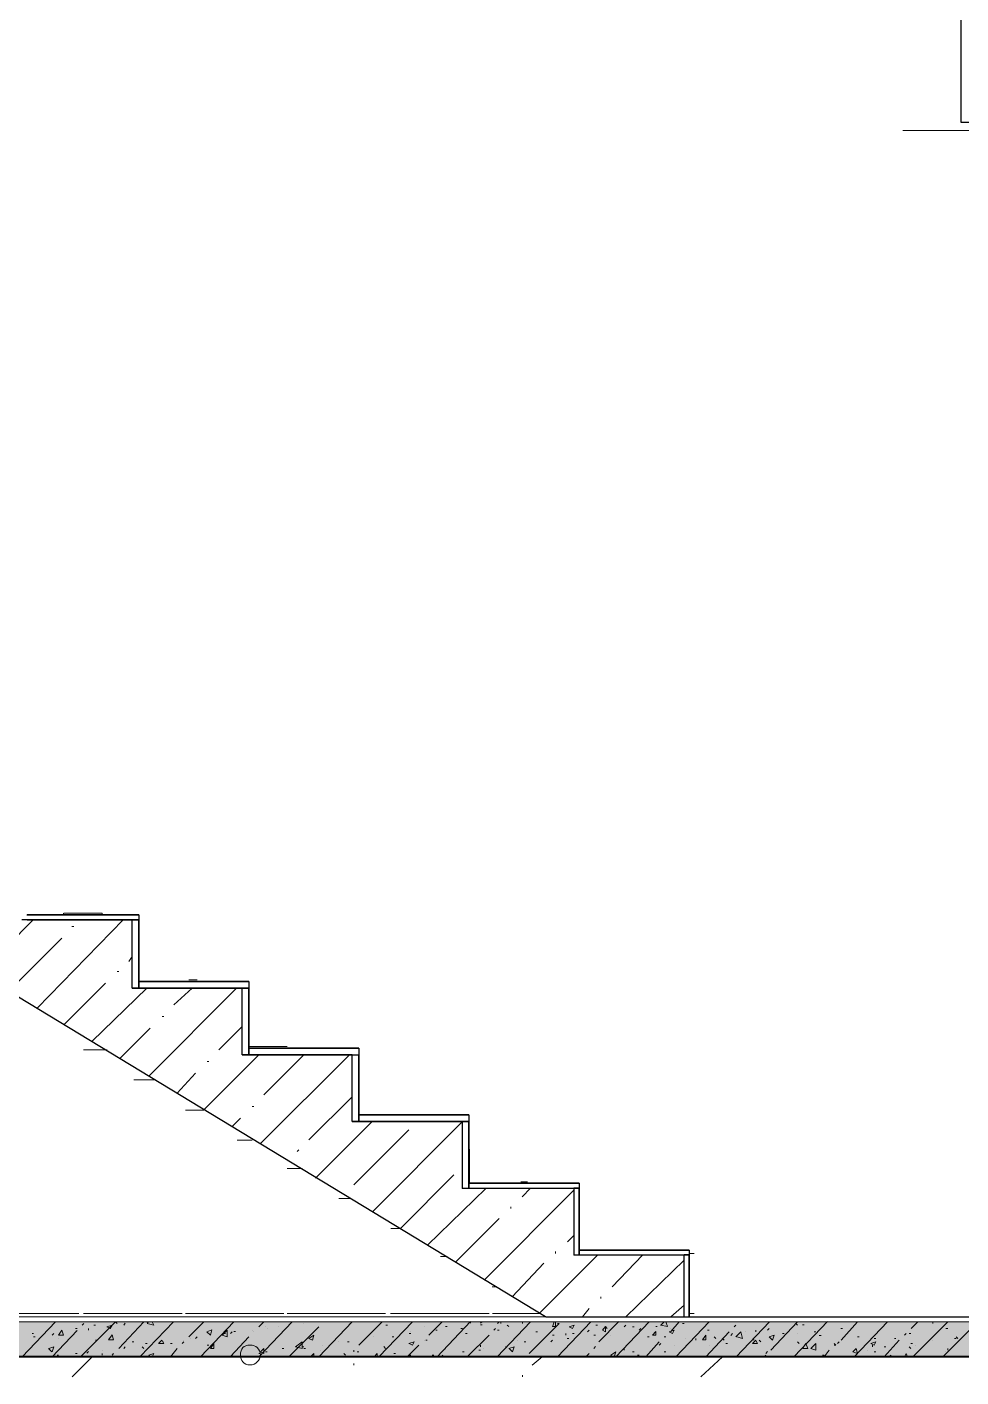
# Model space of a CAD drawing. Header units: millimetres. Extents: x -401725 to 250493, y 305116 to 802890.
# Drawn here: x -375104.062 to -375103.129, y 508948.439 to 508949.787 of the extents above; entities that cross this region are included whole.
import ezdxf

# ---------------------------------------------------------------- set-up
doc = ezdxf.new("R2010")
doc.units = ezdxf.units.MM
doc.layers.add('PDF _Геометрия', color=7, linetype='Continuous', true_color=0x1d1d1d)
doc.layers.add('PDF _Сплошная заливка', color=7, linetype='Continuous', true_color=0xffffff)

msp = doc.modelspace()

# ---------------------------------------------------------------- linework, layer by layer
at = {"color": 7, "lineweight": 30}
for points in [[(-375102.0857, 508949.6922), (-375103.1288, 508949.6922), (-375103.1288, 508949.8373)], [(-375104.0623, 508948.9006), (-375103.9503, 508948.9006), (-375103.9503, 508948.8341), (-375103.8406, 508948.8341), (-375103.8406, 508948.7674), (-375103.7306, 508948.7674), (-375103.7306, 508948.7007), (-375103.6205, 508948.7007), (-375103.6204, 508948.6324), (-375103.5105, 508948.6324), (-375103.5104, 508948.5657), (-375103.4005, 508948.5657), (-375103.4005, 508948.4991), (-375102.0854, 508948.499)]]:
    msp.add_lwpolyline(points, dxfattribs=at)
at = {"layer": 'PDF _Геометрия', "color": 253, "lineweight": 9, "true_color": 0xaeadac}
for points in [[(-375103.187, 508949.684), (-375103.1087, 508949.684)], [(-375104.0056, 508948.7657), (-375103.9821, 508948.7657)], [(-375103.8403, 508948.769), (-375103.802, 508948.769)], [(-375103.9554, 508948.7356), (-375103.9338, 508948.7356)], [(-375103.9037, 508948.7056), (-375103.8854, 508948.7056)], [(-375103.852, 508948.6756), (-375103.8371, 508948.6756)], [(-375103.802, 508948.6473), (-375103.7871, 508948.6473)], [(-375103.7504, 508948.6172), (-375103.7387, 508948.6172)], [(-375103.6987, 508948.5872), (-375103.6904, 508948.5872)], [(-375103.649, 508948.5592), (-375103.6423, 508948.5592)], [(-375103.4005, 508948.5624), (-375103.3956, 508948.5624)], [(-375103.5972, 508948.5291), (-375103.5939, 508948.5291)], [(-375104.1088, 508948.5023), (-375104.0104, 508948.5023)], [(-375104.0056, 508948.5023), (-375103.9071, 508948.5023)], [(-375103.9039, 508948.5024), (-375103.8055, 508948.5024)], [(-375103.8023, 508948.5024), (-375103.7039, 508948.5024)], [(-375103.6988, 508948.5023), (-375103.6004, 508948.5023)], [(-375103.5971, 508948.5023), (-375103.5505, 508948.5023)], [(-375103.4005, 508948.5024), (-375103.3956, 508948.5024)], [(-375104.0572, 508948.4989), (-375103.9588, 508948.4989)], [(-375103.9556, 508948.4991), (-375103.8572, 508948.4991)], [(-375103.8523, 508948.4991), (-375103.7539, 508948.4991)], [(-375103.7504, 508948.499), (-375103.652, 508948.499)], [(-375103.6488, 508948.4991), (-375103.5488, 508948.4991)], [(-375103.5456, 508948.4992), (-375103.5439, 508948.4992)], [(-375103.4005, 508948.4991), (-375103.3606, 508948.4991)]]:
    msp.add_lwpolyline(points, dxfattribs=at)
at = {"layer": 'PDF _Геометрия', "color": 7, "lineweight": 9}
for points in [[(-375105.2737, 508948.499), (-375102.0854, 508948.499), (-375102.0854, 508949.4956)], [(-375104.0256, 508948.9008), (-375104.0256, 508948.9024)], [(-375104.0253, 508948.9023), (-375103.987, 508948.9023), (-375103.987, 508948.9006)], [(-375104.0253, 508948.9006), (-375103.987, 508948.9006)], [(-375104.0039, 508948.9024), (-375104.0089, 508948.9024)], [(-375103.8988, 508948.8358), (-375103.8922, 508948.8358), (-375103.9005, 508948.8358)], [(-375103.6955, 508948.7008), (-375103.6556, 508948.7008)], [(-375105.2737, 508948.4939), (-375102.0854, 508948.4939), (-375102.0854, 508948.499)], [(-375105.2737, 508948.459), (-375102.0854, 508948.459)]]:
    msp.add_lwpolyline(points, dxfattribs=at)
at = {"layer": 'PDF _Геометрия', "color": 7, "lineweight": 30}
for points in [[(-375104.7289, 508949.2175), (-375103.5439, 508948.4992)], [(-375103.9571, 508948.8274), (-375103.9571, 508948.8956), (-375104.0672, 508948.8956)], [(-375103.9503, 508948.9006), (-375104.062, 508948.9006)], [(-375104.062, 508948.8956), (-375103.9503, 508948.8956)], [(-375103.9571, 508948.8274), (-375103.9571, 508948.8956)], [(-375103.9503, 508948.9006), (-375103.9503, 508948.8956), (-375103.957, 508948.8956)], [(-375103.9503, 508948.8272), (-375103.9503, 508948.8956)], [(-375103.8471, 508948.7607), (-375103.8471, 508948.8274), (-375103.957, 508948.8274)], [(-375103.957, 508948.8272), (-375103.9503, 508948.8272)], [(-375103.8406, 508948.8341), (-375103.9505, 508948.8341)], [(-375103.9505, 508948.8274), (-375103.8406, 508948.8274)], [(-375103.9503, 508948.8339), (-375103.9503, 508948.8272)], [(-375103.8406, 508948.8341), (-375103.8406, 508948.8274), (-375103.8472, 508948.8274)], [(-375103.8471, 508948.7607), (-375103.8471, 508948.8274)], [(-375103.8406, 508948.7608), (-375103.8406, 508948.8274)], [(-375103.8472, 508948.7608), (-375103.8406, 508948.7608)], [(-375103.7371, 508948.694), (-375103.7371, 508948.7606), (-375103.8471, 508948.7606)], [(-375103.7306, 508948.7674), (-375103.8406, 508948.7674)], [(-375103.8406, 508948.7674), (-375103.8406, 508948.7608)], [(-375103.8406, 508948.7607), (-375103.7306, 508948.7607)], [(-375103.7371, 508948.694), (-375103.7371, 508948.7606)], [(-375103.7306, 508948.6941), (-375103.7306, 508948.7607)], [(-375103.7372, 508948.6941), (-375103.7306, 508948.6941)], [(-375103.6271, 508948.6272), (-375103.6271, 508948.694), (-375103.7371, 508948.694)], [(-375103.7306, 508948.7008), (-375103.7306, 508948.6941)], [(-375103.6205, 508948.7007), (-375103.7306, 508948.7007)], [(-375103.7306, 508948.6941), (-375103.6205, 508948.6941)], [(-375103.6205, 508948.7007), (-375103.6205, 508948.6941), (-375103.6272, 508948.6941)], [(-375103.6271, 508948.6272), (-375103.6271, 508948.694)], [(-375103.6205, 508948.6274), (-375103.6205, 508948.6941)], [(-375103.6272, 508948.6274), (-375103.6205, 508948.6274)], [(-375103.5154, 508948.5607), (-375103.5154, 508948.6273), (-375103.6271, 508948.6273)], [(-375103.6205, 508948.6324), (-375103.6205, 508948.6274)], [(-375103.5105, 508948.6324), (-375103.6204, 508948.6324)], [(-375103.6204, 508948.6275), (-375103.5105, 508948.6275)], [(-375103.5105, 508948.6324), (-375103.5105, 508948.6275), (-375103.5156, 508948.6275)], [(-375103.5154, 508948.5607), (-375103.5154, 508948.6273)], [(-375103.5105, 508948.5608), (-375103.5105, 508948.6275)], [(-375103.5156, 508948.5608), (-375103.5105, 508948.5608)], [(-375103.4054, 508948.499), (-375103.4054, 508948.5606), (-375103.5153, 508948.5606)], [(-375103.5105, 508948.5657), (-375103.5105, 508948.5608)], [(-375103.5105, 508948.5608), (-375103.4005, 508948.5608)], [(-375103.4005, 508948.5657), (-375103.5104, 508948.5657)], [(-375103.4005, 508948.5657), (-375103.4005, 508948.5608), (-375103.4054, 508948.5608)], [(-375103.4054, 508948.499), (-375103.4054, 508948.5606)], [(-375103.4005, 508948.499), (-375103.4005, 508948.5608)], [(-375103.5438, 508948.499), (-375103.4054, 508948.499)], [(-375103.4054, 508948.499), (-375103.4005, 508948.499)]]:
    msp.add_lwpolyline(points, dxfattribs=at)
at = {"layer": 'PDF _Геометрия', "lineweight": 9}
for points in [[(-375104.1088, 508948.8424), (-375104.0555, 508948.8958)], [(-375104.0521, 508948.8074), (-375103.9656, 508948.8958)], [(-375104.0172, 508948.889), (-375104.0155, 508948.889)], [(-375104.0806, 508948.824), (-375104.0272, 508948.8774)], [(-375103.9605, 508948.8541), (-375103.9571, 508948.8591)], [(-375103.9721, 508948.844), (-375103.9704, 508948.844)], [(-375104.0254, 508948.7907), (-375103.9838, 508948.8324)], [(-375103.9972, 508948.7741), (-375103.9422, 508948.8275)], [(-375103.9406, 508948.7392), (-375103.8523, 508948.8275)], [(-375103.9154, 508948.8107), (-375103.8971, 508948.8273)], [(-375103.927, 508948.7989), (-375103.9254, 508948.7989)], [(-375103.969, 508948.7575), (-375103.9389, 508948.7874)], [(-375103.8705, 508948.7657), (-375103.8471, 508948.7889)], [(-375103.8855, 508948.7057), (-375103.8305, 508948.7607)], [(-375103.8287, 508948.6722), (-375103.7403, 508948.7605)], [(-375103.8254, 508948.7208), (-375103.7854, 508948.7607)], [(-375103.8821, 508948.7541), (-375103.8805, 508948.7541)], [(-375103.9121, 508948.7225), (-375103.8938, 508948.7424)], [(-375103.7804, 508948.6757), (-375103.7371, 508948.7189)], [(-375103.837, 508948.709), (-375103.8354, 508948.709)], [(-375103.857, 508948.689), (-375103.8487, 508948.6973)], [(-375103.7739, 508948.6375), (-375103.7173, 508948.6941)], [(-375103.717, 508948.6039), (-375103.6271, 508948.694)], [(-375103.7355, 508948.6309), (-375103.6806, 508948.6858)], [(-375103.7922, 508948.6641), (-375103.7906, 508948.6659)], [(-375103.6889, 508948.5873), (-375103.6355, 508948.6407)], [(-375103.662, 508948.5705), (-375103.6037, 508948.6272)], [(-375103.6053, 508948.5356), (-375103.5154, 508948.6257)], [(-375103.5672, 508948.619), (-375103.5589, 508948.6274)], [(-375103.6337, 508948.5539), (-375103.5904, 508948.5972)], [(-375103.5787, 508948.6072), (-375103.5787, 508948.609)], [(-375103.5221, 508948.5739), (-375103.5154, 508948.5806)], [(-375103.5504, 508948.5022), (-375103.492, 508948.5606)], [(-375103.5339, 508948.5623), (-375103.5339, 508948.5641)], [(-375103.4773, 508948.529), (-375103.4472, 508948.5607)], [(-375103.4637, 508948.499), (-375103.4054, 508948.5555)], [(-375103.5773, 508948.5191), (-375103.5456, 508948.5525)], [(-375103.4888, 508948.5174), (-375103.4888, 508948.519)], [(-375103.5072, 508948.499), (-375103.5005, 508948.5074)], [(-375103.4187, 508948.499), (-375103.4054, 508948.5107)], [(-375104.0671, 508948.459), (-375104.0337, 508948.494)], [(-375104.0088, 508948.459), (-375103.9737, 508948.494)], [(-375104.0071, 508948.4906), (-375104.0055, 508948.4924)], [(-375103.9954, 508948.4907), (-375103.9938, 508948.4907)], [(-375103.9823, 508948.4891), (-375103.9789, 508948.4875)], [(-375103.9822, 508948.4891), (-375103.9772, 508948.4907)], [(-375103.9789, 508948.4875), (-375103.9772, 508948.4907)], [(-375103.9737, 508948.494), (-375103.9721, 508948.4922)], [(-375103.9705, 508948.4673), (-375103.9455, 508948.494)], [(-375103.9655, 508948.4908), (-375103.9639, 508948.4925)], [(-375103.9489, 508948.4592), (-375103.9156, 508948.4941)], [(-375103.9422, 508948.4925), (-375103.9406, 508948.4941)], [(-375103.942, 508948.4923), (-375103.9354, 508948.4907)], [(-375103.9354, 508948.4907), (-375103.937, 508948.4939)], [(-375103.9005, 508948.479), (-375103.8854, 508948.4939)], [(-375103.8889, 508948.459), (-375103.8555, 508948.494)], [(-375103.8304, 508948.4591), (-375103.7971, 508948.494)], [(-375103.8304, 508948.4889), (-375103.8254, 508948.4939)], [(-375103.8237, 508948.4889), (-375103.8237, 508948.4889)], [(-375103.8104, 508948.4889), (-375103.8104, 508948.4889)], [(-375103.8006, 508948.4591), (-375103.7705, 508948.489)], [(-375103.7854, 508948.4924), (-375103.7854, 508948.4924)], [(-375103.777, 508948.494), (-375103.777, 508948.494)], [(-375103.7704, 508948.4589), (-375103.7371, 508948.4939)], [(-375103.7403, 508948.4923), (-375103.7403, 508948.4923)], [(-375103.7305, 508948.4708), (-375103.7072, 508948.4941)], [(-375103.7105, 508948.4589), (-375103.677, 508948.4939)], [(-375103.7037, 508948.4907), (-375103.702, 508948.4907)], [(-375103.6654, 508948.489), (-375103.6654, 508948.489)], [(-375103.6605, 508948.4807), (-375103.6472, 508948.494)], [(-375103.6522, 508948.4591), (-375103.6189, 508948.4942)], [(-375103.6439, 508948.4892), (-375103.6423, 508948.4892)], [(-375103.6189, 508948.4942), (-375103.6189, 508948.4925)], [(-375103.6189, 508948.4925), (-375103.6189, 508948.4942)], [(-375103.6089, 508948.4925), (-375103.6072, 508948.4941)], [(-375103.6089, 508948.4909), (-375103.6072, 508948.4909)], [(-375103.5922, 508948.459), (-375103.5589, 508948.494)], [(-375103.592, 508948.4923), (-375103.5904, 508948.4939)], [(-375103.5888, 508948.4923), (-375103.5888, 508948.494)], [(-375103.5822, 508948.4908), (-375103.5806, 508948.4892)], [(-375103.567, 508948.4939), (-375103.567, 508948.4923)], [(-375103.5603, 508948.4623), (-375103.5303, 508948.4923)], [(-375103.5371, 508948.4891), (-375103.5355, 508948.494)], [(-375103.5371, 508948.4892), (-375103.5339, 508948.4892)], [(-375103.5339, 508948.4892), (-375103.5339, 508948.4941)], [(-375103.5321, 508948.4591), (-375103.4988, 508948.4941)], [(-375103.532, 508948.4923), (-375103.5303, 508948.4923)], [(-375103.5205, 508948.4889), (-375103.5154, 508948.4905)], [(-375103.5203, 508948.4889), (-375103.517, 508948.4872)], [(-375103.517, 508948.4873), (-375103.5154, 508948.4905)], [(-375103.4937, 508948.4906), (-375103.492, 508948.4906)], [(-375103.4906, 508948.4741), (-375103.4706, 508948.4942)], [(-375103.4839, 508948.4841), (-375103.4872, 508948.4857), (-375103.4839, 508948.4892)], [(-375103.4839, 508948.4841), (-375103.4839, 508948.4892)], [(-375103.4839, 508948.4892), (-375103.4823, 508948.4874)], [(-375103.4738, 508948.4591), (-375103.4404, 508948.494)], [(-375103.4654, 508948.489), (-375103.4638, 508948.4906)], [(-375103.457, 508948.489), (-375103.4554, 508948.489)], [(-375103.4339, 508948.4892), (-375103.4323, 508948.4892)], [(-375103.429, 508948.4908), (-375103.4222, 508948.4892)], [(-375103.4288, 508948.4907), (-375103.4255, 508948.494)], [(-375103.4222, 508948.4892), (-375103.4239, 508948.4941)], [(-375103.4189, 508948.4842), (-375103.4105, 508948.494)], [(-375103.4138, 508948.459), (-375103.3804, 508948.494)], [(-375103.407, 508948.4923), (-375103.4054, 508948.4923)], [(-375103.3554, 508948.489), (-375103.3538, 508948.4907)], [(-375103.3536, 508948.4589), (-375103.3203, 508948.494)], [(-375103.3188, 508948.4657), (-375103.2921, 508948.4939)], [(-375103.2956, 508948.4592), (-375103.2622, 508948.4942)], [(-375103.2937, 508948.4923), (-375103.2921, 508948.4906)], [(-375103.2872, 508948.4909), (-375103.2856, 508948.4909)], [(-375103.2487, 508948.4757), (-375103.2321, 508948.494)], [(-375103.2356, 508948.4591), (-375103.2022, 508948.494)], [(-375103.1786, 508948.4872), (-375103.172, 508948.494)], [(-375103.1771, 508948.4589), (-375103.1421, 508948.4941)], [(-375103.1571, 508948.494), (-375103.1571, 508948.4924)], [(-375103.1571, 508948.4924), (-375103.1571, 508948.494)], [(-375104.0571, 508948.4824), (-375104.0555, 508948.4824)], [(-375104.0555, 508948.479), (-375104.0539, 508948.479)], [(-375104.037, 508948.4589), (-375104.012, 508948.4855)], [(-375104.037, 508948.4806), (-375104.0354, 508948.4823)], [(-375104.0306, 508948.4808), (-375104.0272, 508948.4858)], [(-375104.0306, 508948.4807), (-375104.0256, 508948.4807)], [(-375104.0305, 508948.4774), (-375104.0305, 508948.4774)], [(-375104.0256, 508948.4807), (-375104.0272, 508948.4857)], [(-375104.0139, 508948.4858), (-375104.0139, 508948.4858)], [(-375104.0136, 508948.4873), (-375104.012, 508948.4873)], [(-375104.0006, 508948.4858), (-375104.0006, 508948.4874)], [(-375103.9938, 508948.4757), (-375103.9922, 508948.4757)], [(-375103.9806, 508948.4759), (-375103.9772, 508948.4809)], [(-375103.9806, 508948.4759), (-375103.9756, 508948.4759)], [(-375103.9756, 508948.4759), (-375103.9772, 508948.4809)], [(-375103.9307, 508948.4725), (-375103.9273, 508948.4758)], [(-375103.9254, 508948.4723), (-375103.927, 508948.4755)], [(-375103.9055, 508948.4758), (-375103.9055, 508948.4758)], [(-375103.8987, 508948.4773), (-375103.8987, 508948.4773)], [(-375103.8938, 508948.4775), (-375103.8922, 508948.4791)], [(-375103.8823, 508948.4841), (-375103.8773, 508948.4859)], [(-375103.8823, 508948.4841), (-375103.8789, 508948.4808)], [(-375103.8789, 508948.4808), (-375103.8773, 508948.4859)], [(-375103.8621, 508948.4789), (-375103.8671, 508948.4806), (-375103.8621, 508948.4856)], [(-375103.8653, 508948.4822), (-375103.8637, 508948.4822)], [(-375103.8621, 508948.4789), (-375103.8621, 508948.4856)], [(-375103.8589, 508948.4592), (-375103.8406, 508948.4791)], [(-375103.8588, 508948.4824), (-375103.8572, 508948.484)], [(-375103.8555, 508948.4842), (-375103.8539, 508948.4842)], [(-375103.8371, 508948.4857), (-375103.8371, 508948.4857)], [(-375103.8354, 508948.4839), (-375103.8354, 508948.4839)], [(-375103.8221, 508948.4873), (-375103.8221, 508948.4873)], [(-375103.7804, 508948.4772), (-375103.7754, 508948.4807)], [(-375103.7804, 508948.4772), (-375103.777, 508948.4756)], [(-375103.777, 508948.4756), (-375103.7754, 508948.4807)], [(-375103.7154, 508948.4789), (-375103.7154, 508948.4789)], [(-375103.6971, 508948.479), (-375103.6955, 508948.479)], [(-375103.6803, 508948.4822), (-375103.6787, 508948.4822)], [(-375103.6787, 508948.484), (-375103.6787, 508948.484)], [(-375103.6654, 508948.4756), (-375103.6654, 508948.4756)], [(-375103.6637, 508948.4756), (-375103.6621, 508948.4756)], [(-375103.6537, 508948.4856), (-375103.6521, 508948.4856)], [(-375103.6287, 508948.4873), (-375103.6271, 508948.4873)], [(-375103.6238, 508948.4824), (-375103.6222, 508948.4824)], [(-375103.6222, 508948.459), (-375103.6004, 508948.4806)], [(-375103.5956, 508948.4858), (-375103.5939, 508948.4874)], [(-375103.592, 508948.4856), (-375103.5904, 508948.4856)], [(-375103.5722, 508948.4757), (-375103.5722, 508948.4757)], [(-375103.5537, 508948.484), (-375103.5521, 508948.484)], [(-375103.5388, 508948.474), (-375103.5371, 508948.4757)], [(-375103.5371, 508948.4808), (-375103.5355, 508948.4808)], [(-375103.5238, 508948.4824), (-375103.5238, 508948.4808)], [(-375103.5222, 508948.4774), (-375103.5206, 508948.4774)], [(-375103.517, 508948.4824), (-375103.5154, 508948.4824)], [(-375103.5021, 508948.4841), (-375103.5005, 508948.4857)], [(-375103.4956, 508948.4808), (-375103.4939, 508948.4808)], [(-375103.4787, 508948.4807), (-375103.4787, 508948.4807)], [(-375103.4505, 508948.4857), (-375103.4488, 508948.4873)], [(-375103.4421, 508948.4789), (-375103.4404, 508948.4789)], [(-375103.4339, 508948.4807), (-375103.4372, 508948.4807), (-375103.4339, 508948.4842)], [(-375103.4339, 508948.4807), (-375103.4339, 508948.4842)], [(-375103.4255, 508948.4791), (-375103.4239, 508948.4791)], [(-375103.4204, 508948.484), (-375103.4154, 508948.4857)], [(-375103.4203, 508948.484), (-375103.4171, 508948.4823)], [(-375103.4187, 508948.4872), (-375103.4187, 508948.4872)], [(-375103.4171, 508948.4824), (-375103.4154, 508948.4857)], [(-375103.4038, 508948.4774), (-375103.4038, 508948.4774)], [(-375103.3937, 508948.4756), (-375103.3937, 508948.4772)], [(-375103.3839, 508948.4759), (-375103.3872, 508948.4759), (-375103.3839, 508948.4808)], [(-375103.3839, 508948.4591), (-375103.3606, 508948.4841)], [(-375103.3839, 508948.4759), (-375103.3839, 508948.4808)], [(-375103.382, 508948.4856), (-375103.3804, 508948.4856)], [(-375103.3755, 508948.479), (-375103.3739, 508948.4774)], [(-375103.3671, 508948.4774), (-375103.3654, 508948.4756)], [(-375103.3587, 508948.4805), (-375103.357, 508948.4822)], [(-375103.3538, 508948.4791), (-375103.3489, 508948.4841)], [(-375103.3538, 508948.4792), (-375103.3472, 508948.4774)], [(-375103.3472, 508948.4774), (-375103.3489, 508948.4841)], [(-375103.3437, 508948.484), (-375103.3437, 508948.484)], [(-375103.3372, 508948.4759), (-375103.3356, 508948.4759)], [(-375103.3372, 508948.4724), (-375103.3339, 508948.4757)], [(-375103.3339, 508948.4858), (-375103.3339, 508948.4841)], [(-375103.332, 508948.4723), (-375103.3337, 508948.4755)], [(-375103.3304, 508948.4757), (-375103.3288, 508948.474)], [(-375103.322, 508948.4856), (-375103.3204, 508948.4872)], [(-375103.3204, 508948.479), (-375103.3155, 508948.4806)], [(-375103.3204, 508948.4789), (-375103.3171, 508948.4756)], [(-375103.3171, 508948.4757), (-375103.3155, 508948.4806)], [(-375103.3071, 508948.4824), (-375103.3054, 508948.4824)], [(-375103.2921, 508948.4824), (-375103.2921, 508948.4824)], [(-375103.2755, 508948.4841), (-375103.2739, 508948.4841)], [(-375103.2704, 508948.4805), (-375103.2687, 508948.4805)], [(-375103.2489, 508948.4875), (-375103.2473, 508948.4875)], [(-375103.2321, 508948.4791), (-375103.2304, 508948.4791)], [(-375103.2155, 508948.4774), (-375103.2139, 508948.4774)], [(-375103.2056, 508948.459), (-375103.1905, 508948.4757)], [(-375103.1954, 508948.4774), (-375103.1938, 508948.4774)], [(-375103.1854, 508948.4807), (-375103.1837, 508948.4823)], [(-375103.1805, 508948.4824), (-375103.1788, 508948.4824)], [(-375103.1571, 508948.4756), (-375103.1571, 508948.4756)], [(-375103.1471, 508948.4589), (-375103.1188, 508948.4873)], [(-375103.1438, 508948.4874), (-375103.1421, 508948.4874)], [(-375103.1354, 508948.4773), (-375103.1337, 508948.4773)], [(-375103.1337, 508948.479), (-375103.1321, 508948.4773)], [(-375104.0407, 508948.4675), (-375104.0373, 508948.4641)], [(-375104.0404, 508948.4673), (-375104.0354, 508948.4689)], [(-375104.037, 508948.4639), (-375104.0354, 508948.4689)], [(-375104.0136, 508948.4623), (-375104.012, 508948.4623)], [(-375104.0022, 508948.4626), (-375104.0006, 508948.4642)], [(-375103.987, 508948.4656), (-375103.987, 508948.4656)], [(-375103.987, 508948.4623), (-375103.987, 508948.4606)], [(-375103.9772, 508948.4608), (-375103.9756, 508948.4624)], [(-375103.9655, 508948.4675), (-375103.9639, 508948.4691)], [(-375103.9571, 508948.474), (-375103.9555, 508948.474)], [(-375103.9471, 508948.4691), (-375103.9455, 508948.4673)], [(-375103.9438, 508948.4725), (-375103.9422, 508948.4725)], [(-375103.9404, 508948.4606), (-375103.9354, 508948.4624)], [(-375103.937, 508948.459), (-375103.9354, 508948.4624)], [(-375103.9305, 508948.4724), (-375103.9289, 508948.4742)], [(-375103.9304, 508948.4723), (-375103.9254, 508948.4723)], [(-375103.9254, 508948.4739), (-375103.9254, 508948.4739)], [(-375103.9188, 508948.4725), (-375103.9172, 508948.4725)], [(-375103.9187, 508948.4589), (-375103.912, 508948.4672)], [(-375103.9071, 508948.4724), (-375103.9055, 508948.474)], [(-375103.8821, 508948.4708), (-375103.8805, 508948.4708)], [(-375103.8754, 508948.4673), (-375103.8788, 508948.4673), (-375103.8754, 508948.4724)], [(-375103.8754, 508948.4673), (-375103.8754, 508948.4724)], [(-375103.8439, 508948.469), (-375103.8439, 508948.469)], [(-375103.8305, 508948.4625), (-375103.8289, 508948.4625)], [(-375103.8254, 508948.4623), (-375103.8288, 508948.4639), (-375103.8254, 508948.4673)], [(-375103.8254, 508948.4623), (-375103.8254, 508948.4673)], [(-375103.8237, 508948.4639), (-375103.8221, 508948.4639)], [(-375103.8072, 508948.4674), (-375103.8055, 508948.4674)], [(-375103.7871, 508948.4673), (-375103.7937, 508948.4689), (-375103.7871, 508948.474)], [(-375103.7871, 508948.4673), (-375103.7871, 508948.474)], [(-375103.7871, 508948.469), (-375103.7854, 508948.469)], [(-375103.7854, 508948.4673), (-375103.7838, 508948.4673)], [(-375103.7788, 508948.459), (-375103.7754, 508948.4623)], [(-375103.7754, 508948.459), (-375103.7754, 508948.4623)], [(-375103.7689, 508948.4657), (-375103.7689, 508948.4657)], [(-375103.7672, 508948.4708), (-375103.7672, 508948.4708)], [(-375103.7504, 508948.474), (-375103.7504, 508948.474)], [(-375103.7455, 508948.4624), (-375103.7439, 508948.4608)], [(-375103.742, 508948.4739), (-375103.7403, 508948.4739)], [(-375103.7355, 508948.464), (-375103.7355, 508948.4656)], [(-375103.7322, 508948.4641), (-375103.7306, 508948.4641)], [(-375103.7153, 508948.459), (-375103.7121, 508948.4623)], [(-375103.7121, 508948.459), (-375103.7121, 508948.4623)], [(-375103.7056, 508948.4692), (-375103.7039, 508948.4674)], [(-375103.6955, 508948.4624), (-375103.6939, 508948.4624)], [(-375103.6823, 508948.4591), (-375103.6705, 508948.4707)], [(-375103.6805, 508948.4723), (-375103.6754, 508948.4739)], [(-375103.6803, 508948.4722), (-375103.677, 508948.4706)], [(-375103.677, 508948.4706), (-375103.6754, 508948.4739)], [(-375103.6439, 508948.4659), (-375103.6439, 508948.4659)], [(-375103.6271, 508948.464), (-375103.6254, 508948.464)], [(-375103.6105, 508948.4657), (-375103.6089, 508948.4657)], [(-375103.6089, 508948.4691), (-375103.6089, 508948.4707)], [(-375103.6056, 508948.4675), (-375103.6056, 508948.4675)], [(-375103.5839, 508948.4691), (-375103.5822, 508948.4691)], [(-375103.5805, 508948.4673), (-375103.5754, 508948.4689)], [(-375103.5803, 508948.4673), (-375103.5771, 508948.464)], [(-375103.5771, 508948.4641), (-375103.5754, 508948.4689)], [(-375103.5654, 508948.474), (-375103.5638, 508948.474)], [(-375103.5037, 508948.459), (-375103.5005, 508948.4623)], [(-375103.5021, 508948.4607), (-375103.5005, 508948.4623)], [(-375103.4956, 508948.4675), (-375103.4939, 508948.4692)], [(-375103.4788, 508948.4608), (-375103.4738, 508948.4641)], [(-375103.4755, 508948.4591), (-375103.4738, 508948.4641)], [(-375103.4654, 508948.4657), (-375103.4654, 508948.4673)], [(-375103.457, 508948.464), (-375103.4554, 508948.464)], [(-375103.4437, 508948.4589), (-375103.4304, 508948.474)], [(-375103.4304, 508948.4706), (-375103.4287, 508948.4722)], [(-375103.4255, 508948.464), (-375103.4239, 508948.464)], [(-375103.4154, 508948.4707), (-375103.4154, 508948.4707)], [(-375103.3804, 508948.4706), (-375103.3804, 508948.4706)], [(-375103.3638, 508948.4724), (-375103.3622, 508948.4724)], [(-375103.337, 508948.4723), (-375103.332, 508948.4723)], [(-375103.3239, 508948.4625), (-375103.3223, 508948.4642)], [(-375103.2921, 508948.474), (-375103.2905, 508948.4724)], [(-375103.2872, 508948.4675), (-375103.2839, 508948.4724)], [(-375103.2872, 508948.4674), (-375103.2872, 508948.4674)], [(-375103.287, 508948.4673), (-375103.282, 508948.4673)], [(-375103.282, 508948.4673), (-375103.2837, 508948.4723)], [(-375103.2739, 508948.4658), (-375103.2788, 508948.4674), (-375103.2739, 508948.4724)], [(-375103.2739, 508948.4658), (-375103.2739, 508948.4724)], [(-375103.2655, 508948.459), (-375103.2606, 508948.4658)], [(-375103.2554, 508948.4724), (-375103.2538, 508948.4706)], [(-375103.2554, 508948.4706), (-375103.2538, 508948.4706)], [(-375103.2522, 508948.4724), (-375103.2505, 508948.474)], [(-375103.237, 508948.4639), (-375103.2337, 508948.4672)], [(-375103.237, 508948.464), (-375103.2321, 508948.4623)], [(-375103.2321, 508948.4623), (-375103.2337, 508948.4673)], [(-375103.2223, 508948.4658), (-375103.2223, 508948.4658)], [(-375103.2188, 508948.4725), (-375103.2139, 508948.4741)], [(-375103.2188, 508948.4724), (-375103.2155, 508948.4708)], [(-375103.2171, 508948.4707), (-375103.2171, 508948.4691)], [(-375103.2155, 508948.4707), (-375103.2139, 508948.4741)], [(-375103.2155, 508948.4641), (-375103.2139, 508948.4641)], [(-375103.2055, 508948.469), (-375103.2038, 508948.469)], [(-375103.1854, 508948.459), (-375103.1837, 508948.4623)], [(-375103.1821, 508948.4589), (-375103.1837, 508948.4624)], [(-375103.1805, 508948.469), (-375103.1788, 508948.4673)], [(-375103.1788, 508948.4723), (-375103.1772, 508948.4723)], [(-375103.1739, 508948.4708), (-375103.1739, 508948.4708)], [(-375103.1438, 508948.464), (-375103.1438, 508948.464)], [(-375103.1421, 508948.4674), (-375103.1421, 508948.4657)], [(-375104.0321, 508948.4608), (-375104.0305, 508948.4608)], [(-375104.0171, 508948.4389), (-375103.9971, 508948.4589)], [(-375103.9405, 508948.4608), (-375103.9389, 508948.4592)], [(-375103.8588, 508948.459), (-375103.8572, 508948.4606)], [(-375103.7355, 508948.4507), (-375103.7355, 508948.4523)], [(-375103.6803, 508948.4607), (-375103.6787, 508948.4607)], [(-375103.6572, 508948.4607), (-375103.6556, 508948.4607)], [(-375103.6472, 508948.4608), (-375103.6455, 508948.4592)], [(-375103.6205, 508948.4608), (-375103.6205, 508948.459)], [(-375103.5572, 508948.4507), (-375103.5472, 508948.459)], [(-375103.4787, 508948.4607), (-375103.4771, 508948.4591)], [(-375103.4521, 508948.4607), (-375103.4505, 508948.4607)], [(-375103.3888, 508948.439), (-375103.3671, 508948.4589)], [(-375103.3255, 508948.4592), (-375103.3239, 508948.4608)], [(-375103.2671, 508948.4607), (-375103.2655, 508948.4607)], [(-375103.2006, 508948.4591), (-375103.1989, 508948.4607)], [(-375103.1989, 508948.4591), (-375103.1989, 508948.4607)], [(-375103.567, 508948.4389), (-375103.567, 508948.4406)]]:
    msp.add_lwpolyline(points, dxfattribs=at)
at = {"layer": 'PDF _Геометрия', "color": 7, "lineweight": 9}
msp.add_lwpolyline([(-375103.5688, 508948.634), (-375103.5621, 508948.634)], close=True, dxfattribs=at)
at = {"layer": 'PDF _Геометрия', "color": 7, "lineweight": 40}
msp.add_lwpolyline([(-375102.0854, 508948.459), (-375105.2737, 508948.459)], dxfattribs=at)
at = {"layer": 'PDF _Геометрия', "color": 7, "lineweight": 5}
for points in [[(-375103.8489, 508948.4607), (-375103.8489, 508948.4674), (-375103.8456, 508948.4708), (-375103.839, 508948.4708)], [(-375103.839, 508948.4708), (-375103.8339, 508948.4708), (-375103.8289, 508948.4674), (-375103.8289, 508948.4607)], [(-375103.839, 508948.4509), (-375103.8456, 508948.4509), (-375103.8489, 508948.4557), (-375103.8489, 508948.4607)], [(-375103.8289, 508948.4607), (-375103.8289, 508948.4557), (-375103.8339, 508948.4509), (-375103.839, 508948.4509)]]:
    msp.add_open_spline(points, degree=3, dxfattribs=at)
at = {"layer": 'PDF _Геометрия', "color": 7, "lineweight": 9}
for points in [[(-375103.8489, 508948.4607), (-375103.8489, 508948.4674), (-375103.8456, 508948.4708), (-375103.839, 508948.4708)], [(-375103.839, 508948.4708), (-375103.8339, 508948.4708), (-375103.8289, 508948.4674), (-375103.8289, 508948.4607)], [(-375103.839, 508948.4509), (-375103.8456, 508948.4509), (-375103.8489, 508948.4557), (-375103.8489, 508948.4607)], [(-375103.8289, 508948.4607), (-375103.8289, 508948.4557), (-375103.8339, 508948.4509), (-375103.839, 508948.4509)]]:
    msp.add_open_spline(points, degree=3, dxfattribs=at)
at = {"layer": 'PDF _Сплошная заливка', "lineweight": 5, "transparency": 33554559}
msp.add_solid([(-375105.2737, 508948.4939), (-375102.0854, 508948.4939), (-375105.2737, 508948.4588), (-375102.0854, 508948.4588)], dxfattribs=at)

doc.saveas('drawing.dxf')
